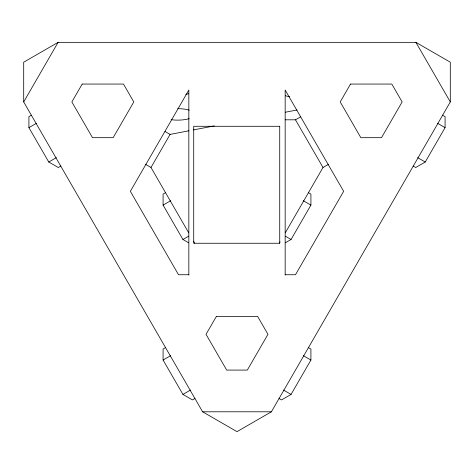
<?xml version="1.0" encoding="UTF-8"?>
<svg xmlns="http://www.w3.org/2000/svg" width="474" height="474" viewBox="0 0 474 474"><rect width="100%" height="100%" fill="white"/><g stroke="black" fill="none" stroke-linecap="round" stroke-linejoin="round"><path stroke-width="0.71" d="M60.826 166.06L58.29 167.523L48.763 162.025L28.914 127.648L28.914 116.645L31.45 115.182M194.998 398.456L192.462 399.92L182.934 394.421L163.086 360.044L163.086 349.042L165.622 347.578M188.652 242.789L182.934 239.489L163.086 205.112L163.086 194.115L165.622 192.645M23.7 101.934L58.101 42.346L415.899 42.346L450.3 62.207L450.3 101.934L271.401 411.793L237 431.654L202.599 411.793L23.7 101.934L23.7 62.207L58.101 42.346M188.747 232.876L150.993 167.482L170.089 134.409L188.942 130.777M279.328 243.132L280.069 241.853M285.253 232.876L323.007 167.482L328.713 164.188M285.348 242.789L291.066 239.489L310.914 205.112L310.914 194.115L308.378 192.645M279.002 398.456L281.538 399.92L291.066 394.421L310.914 360.044L310.914 349.042L308.378 347.578M413.174 166.06L415.71 167.523L425.237 162.025L445.086 127.648L445.086 116.645L442.55 115.182M28.914 127.648L36.528 123.252M48.763 162.025L56.37 157.629M285.123 119.809L295.486 119.809L300.557 116.882M163.086 205.112L170.699 200.721M182.934 239.489L188.64 236.194M163.086 360.044L170.699 355.648M182.934 394.421L190.548 390.025M185.749 94.314L188.646 93.757M193.297 129.941L214.331 125.894M285.407 112.214L297.008 109.98M188.836 274.736L178.514 274.736L130.35 191.318L188.836 90.019L188.836 275.062M285.164 274.736L295.486 274.736L343.65 191.318L285.164 90.019L285.164 275.062M202.599 411.793L271.401 411.793M437.472 123.252L445.086 127.648M417.63 157.629L425.237 162.025M303.301 200.721L310.914 205.112M165.017 131.482L170.089 134.409M285.36 236.194L291.066 239.489M145.287 164.188L150.993 167.482M303.301 355.648L310.914 360.044M283.452 390.025L291.066 394.421M415.899 42.346L450.3 101.934M295.486 119.809L323.007 167.482M193.558 241.213L194.672 243.132M289.62 96.66A17.2 5.735 0 0 1 285.378 95.724M189.227 118.66A17.2 5.735 0 0 1 171.132 119.697M177.714 108.665A17.2 5.735 0 0 1 189.227 110.14M82.186 84.058L71.864 101.934L92.507 137.685L113.15 137.685L133.792 101.934L123.471 84.058L82.186 84.058M216.357 316.448L206.036 334.33L226.679 370.081L247.321 370.081L267.964 334.33L257.643 316.448L216.357 316.448M350.529 84.058L340.208 101.934L360.85 137.685L381.493 137.685L402.136 101.934L391.814 84.058L350.529 84.058M279.725 126.285L193.718 126.285L193.718 243.257L279.725 243.257L279.725 126.285"/></g></svg>
